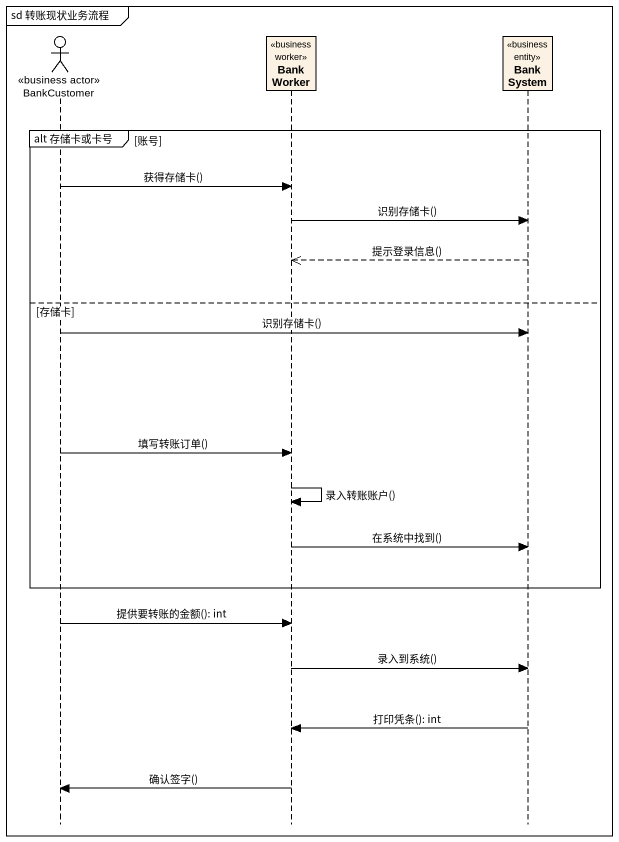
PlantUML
@startuml
mainframe sd 转账现状业务流程
hide footbox
actor BankCustomer <<business actor>>
participant BankWorker <<business worker>>
participant BankSystem <<business entity>>

group alt 存储卡或卡号 [账号]
  BankCustomer -> BankWorker : 获得存储卡()
  BankWorker -> BankSystem : 识别存储卡()
  BankSystem -->> BankWorker : 提示登录信息()
else 存储卡
  BankCustomer -> BankSystem : 识别存储卡()
  BankCustomer -> BankWorker : 填写转账订单()
  BankWorker -> BankWorker : 录入转账账户()
  BankWorker -> BankSystem : 在系统中找到()
end
BankCustomer -> BankWorker : 提供要转账的金额(): int
BankWorker -> BankSystem : 录入到系统()
BankSystem -> BankWorker : 打印凭条(): int
BankWorker -> BankCustomer : 确认签字()
@enduml
